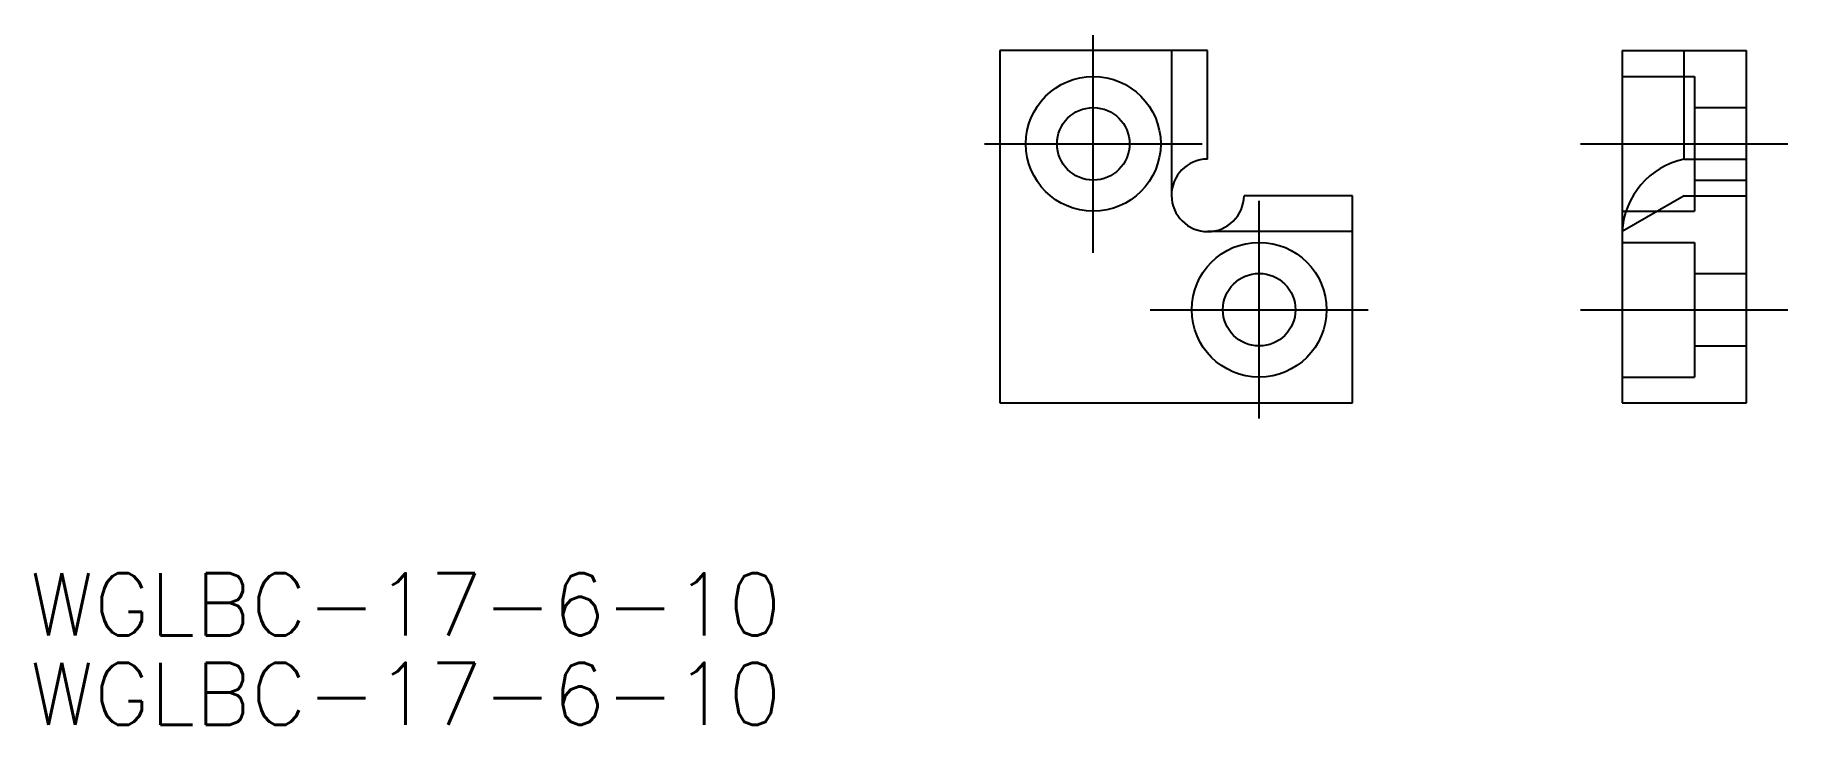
# Model space of a CAD drawing. Extents: x -46.5 to 38, y -15.5 to 17.8.
import ezdxf

# ---------------------------------------------------------------- set-up
doc = ezdxf.new("R2010")
doc.units = 0
doc.linetypes.add('CENTER', pattern=[50.8, 31.75, -6.35, 6.35, -6.35])
doc.linetypes.add('DASHED', pattern=[19.05, 12.7, -6.35])
doc.layers.get('0').update_dxf_attribs({"linetype": 'CONTINUOUS'})
doc.layers.add('CENTER', color=1, linetype='CENTER')
doc.styles.get("Standard").update_dxf_attribs({"font": 'txt.shx', "height": 3, "bigfont": 'bigfont.shx'})

# ---------------------------------------------------------------- blocks, each defined once
blk = doc.blocks.new('*U2')
at = {"color": 7, "linetype": 'CONTINUOUS'}
blk.add_text('WGLBC-17-6-10', height=3, dxfattribs=at).set_placement((-46.792, -11.213))
blk = doc.blocks.new('*U3')
at = {"color": 7, "linetype": 'CONTINUOUS'}
blk.add_text('WGLBC-17-6-10', height=3, dxfattribs=at).set_placement((-46.792, -15.532))

msp = doc.modelspace()

# ---------------------------------------------------------------- linework, layer by layer
at = {"color": 7, "linetype": 'CONTINUOUS'}
for p, q in [((0, 17), (0, 0)), ((10, 17), (0, 17)), ((8.27, 17), (8.27, 10.018)), ((10, 11.768), (10, 17)), ((30, 17), (30, 0)), ((30, 17), (36, 17)), ((33, 11.768), (33, 17)), ((36, 0), (36, 17)), ((33, 11.768), (36, 11.768)), ((17, 10), (11.77, 10)), ((17, 0), (17, 10)), ((33, 10), (30, 8.268)), ((33, 10), (36, 10)), ((17, 8.268), (10.02, 8.268)), ((0, 0), (17, 0)), ((30, 0), (36, 0))]:
    msp.add_line(p, q, dxfattribs=at)
at = {"color": 3, "linetype": 'DASHED'}
for p, q in [((30, 15.75), (33.5, 15.75)), ((33.5, 15.75), (33.5, 9.25)), ((33.5, 14.25), (36, 14.25)), ((33.5, 10.75), (36, 10.75)), ((30, 9.25), (33.5, 9.25)), ((30, 7.75), (33.5, 7.75)), ((33.5, 7.75), (33.5, 1.25)), ((33.5, 6.25), (36, 6.25)), ((33.5, 2.75), (36, 2.75)), ((30, 1.25), (33.5, 1.25))]:
    msp.add_line(p, q, dxfattribs=at)
at = {"color": 7, "linetype": 'CONTINUOUS'}
for centre, radius in [((4.5, 12.5), 3.25), ((4.5, 12.5), 1.75), ((12.5, 4.5), 3.25), ((12.5, 4.5), 1.75)]:
    msp.add_circle(centre, radius, dxfattribs=at)
for centre, radius, start, end in [((10.02, 10.018), 1.75, 90.65482, 359.41233), ((33.801, 8.046), 3.807, 102.1399, 176.65566)]:
    msp.add_arc(centre, radius, start, end, dxfattribs=at)
at = {"layer": 'CENTER', "color": 1, "linetype": 'CENTER'}
for p, q in [((4.5, 7.25), (4.5, 17.75)), ((-0.75, 12.5), (9.75, 12.5)), ((28, 12.5), (38, 12.5)), ((12.5, -0.75), (12.5, 9.75)), ((7.25, 4.5), (17.75, 4.5)), ((28, 4.5), (38, 4.5))]:
    msp.add_line(p, q, dxfattribs=at)

# ---------------------------------------------------------------- block references
at = {"color": 7, "linetype": 'CONTINUOUS'}
for name in ['*U2', '*U3']:
    msp.add_blockref(name, (0, 0), dxfattribs=at)

doc.saveas('drawing.dxf')
